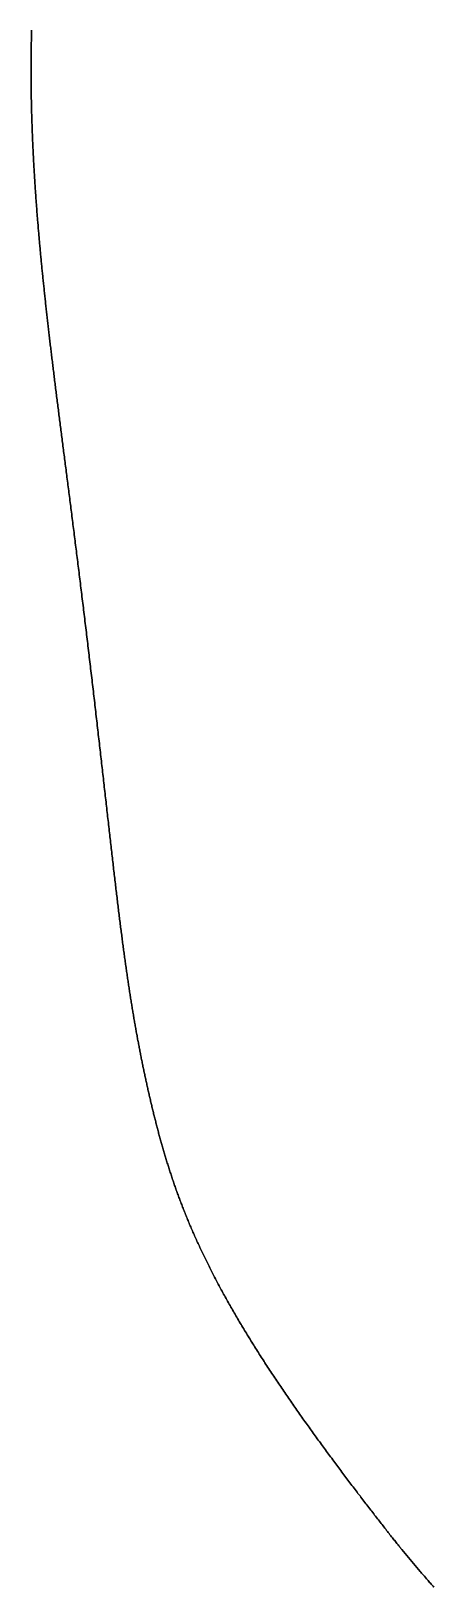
# Model space of a CAD drawing. Header units: inches. Extents: x 130170 to 284068, y 377793 to 804530.
# Drawn here: x 260296.8 to 260310.4, y 748553.9 to 748606.5 of the extents above; entities that cross this region are included whole.
import ezdxf

# ---------------------------------------------------------------- set-up
doc = ezdxf.new("R2010")
doc.units = ezdxf.units.IN
doc.header["$MEASUREMENT"] = 0
doc.layers.add('muni_il', color=7, linetype='Continuous')

msp = doc.modelspace()

# ---------------------------------------------------------------- linework, layer by layer
at = {"layer": 'muni_il'}
for points in [[(260310.389, 748553.91), (260310.359, 748553.944), (260310.33, 748553.978), (260310.301, 748554.011), (260310.273, 748554.043), (260310.245, 748554.075), (260310.218, 748554.106), (260310.191, 748554.137), (260310.165, 748554.167), (260310.14, 748554.197), (260310.115, 748554.226), (260310.09, 748554.254), (260310.066, 748554.282), (260310.043, 748554.309), (260310.019, 748554.337), (260309.996, 748554.363), (260309.974, 748554.39), (260309.951, 748554.416), (260309.929, 748554.442), (260309.306, 748555.181), (260309.275, 748555.219), (260309.258, 748555.24), (260309.239, 748555.263), (260309.22, 748555.286), (260309.2, 748555.311), (260309.179, 748555.338), (260309.157, 748555.365), (260309.134, 748555.393), (260309.111, 748555.422), (260309.087, 748555.453), (260309.062, 748555.484), (260309.037, 748555.515), (260309.011, 748555.548), (260308.985, 748555.581), (260308.958, 748555.615), (260308.93, 748555.65), (260308.902, 748555.685), (260308.874, 748555.721), (260308.845, 748555.758), (260308.816, 748555.795), (260308.787, 748555.832), (260308.757, 748555.87), (260308.728, 748555.908), (260308.697, 748555.946), (260308.667, 748555.986), (260308.636, 748556.025), (260308.605, 748556.065), (260308.574, 748556.105), (260308.543, 748556.145), (260308.511, 748556.185), (260308.479, 748556.226), (260308.448, 748556.267), (260308.416, 748556.308), (260308.383, 748556.35), (260308.351, 748556.392), (260308.319, 748556.434), (260308.286, 748556.476), (260308.254, 748556.518), (260308.221, 748556.56), (260308.188, 748556.603), (260308.155, 748556.646), (260308.122, 748556.689), (260308.089, 748556.732), (260308.056, 748556.775), (260308.022, 748556.818), (260307.989, 748556.862), (260307.956, 748556.906), (260307.922, 748556.949), (260307.889, 748556.993), (260307.855, 748557.037), (260307.821, 748557.082), (260307.788, 748557.126), (260307.754, 748557.17), (260307.72, 748557.215), (260307.686, 748557.259), (260307.652, 748557.304), (260307.618, 748557.349), (260307.584, 748557.394), (260307.55, 748557.439), (260307.516, 748557.484), (260307.482, 748557.529), (260307.448, 748557.575), (260307.414, 748557.62), (260307.379, 748557.666), (260307.345, 748557.711), (260307.311, 748557.757), (260307.276, 748557.803), (260307.242, 748557.849), (260307.207, 748557.895), (260307.173, 748557.941), (260307.138, 748557.987), (260307.104, 748558.033), (260307.069, 748558.08), (260307.035, 748558.126), (260307, 748558.173), (260306.965, 748558.219), (260306.931, 748558.266), (260306.896, 748558.313), (260306.861, 748558.36), (260306.827, 748558.407), (260306.792, 748558.454), (260306.757, 748558.501), (260306.723, 748558.548), (260306.688, 748558.595), (260306.653, 748558.643), (260306.618, 748558.69), (260306.584, 748558.738), (260306.549, 748558.785), (260306.514, 748558.833), (260306.479, 748558.88), (260306.445, 748558.928), (260306.41, 748558.976), (260306.375, 748559.024), (260306.34, 748559.072), (260306.306, 748559.12), (260306.271, 748559.168), (260306.236, 748559.216), (260306.202, 748559.264), (260306.167, 748559.313), (260306.132, 748559.361), (260306.097, 748559.41), (260306.063, 748559.458), (260306.028, 748559.507), (260305.993, 748559.555), (260305.959, 748559.604), (260305.924, 748559.653), (260305.89, 748559.701), (260305.855, 748559.75), (260305.821, 748559.799), (260305.786, 748559.848), (260305.752, 748559.897), (260305.717, 748559.946), (260305.683, 748559.995), (260305.649, 748560.044), (260305.614, 748560.093), (260305.58, 748560.143), (260305.546, 748560.192), (260305.512, 748560.241), (260305.478, 748560.291), (260305.444, 748560.34), (260305.409, 748560.39), (260305.375, 748560.439), (260305.341, 748560.489), (260305.308, 748560.539), (260305.274, 748560.588), (260305.24, 748560.638), (260305.206, 748560.688), (260305.173, 748560.738), (260305.139, 748560.787), (260305.105, 748560.837), (260305.072, 748560.887), (260305.038, 748560.937), (260305.005, 748560.987), (260304.972, 748561.037), (260304.939, 748561.087), (260304.905, 748561.137), (260304.872, 748561.187), (260304.839, 748561.237), (260304.806, 748561.287), (260304.774, 748561.337), (260304.741, 748561.387), (260304.708, 748561.437), (260304.675, 748561.488), (260304.643, 748561.538), (260304.611, 748561.588), (260304.578, 748561.638), (260304.546, 748561.688), (260304.514, 748561.738), (260304.482, 748561.788), (260304.45, 748561.839), (260304.418, 748561.889), (260304.387, 748561.939), (260304.355, 748561.989), (260304.324, 748562.039), (260304.292, 748562.089), (260304.261, 748562.139), (260304.23, 748562.189), (260304.199, 748562.239), (260304.168, 748562.289), (260304.137, 748562.339), (260304.106, 748562.389), (260304.076, 748562.439), (260304.045, 748562.489), (260304.015, 748562.538), (260303.985, 748562.588), (260303.955, 748562.638), (260303.925, 748562.688), (260303.895, 748562.737), (260303.865, 748562.787), (260303.836, 748562.836), (260303.806, 748562.886), (260303.777, 748562.935), (260303.748, 748562.985), (260303.719, 748563.034), (260303.69, 748563.083), (260303.662, 748563.132), (260303.633, 748563.181), (260303.605, 748563.23), (260303.577, 748563.279), (260303.549, 748563.328), (260303.521, 748563.377), (260303.493, 748563.426), (260303.466, 748563.475), (260303.438, 748563.523), (260303.411, 748563.572), (260303.384, 748563.62), (260303.357, 748563.668), (260303.33, 748563.717), (260303.303, 748563.765), (260303.277, 748563.813), (260303.251, 748563.861), (260303.224, 748563.909), (260303.198, 748563.956), (260303.173, 748564.004), (260303.147, 748564.052), (260303.121, 748564.099), (260303.096, 748564.147), (260303.071, 748564.194), (260303.046, 748564.241), (260303.021, 748564.288), (260302.996, 748564.335), (260302.972, 748564.382), (260302.948, 748564.429), (260302.923, 748564.476), (260302.899, 748564.522), (260302.876, 748564.569), (260302.852, 748564.615), (260302.828, 748564.661), (260302.805, 748564.707), (260302.782, 748564.753), (260302.759, 748564.799), (260302.736, 748564.845), (260302.714, 748564.891), (260302.691, 748564.936), (260302.669, 748564.982), (260302.647, 748565.027), (260302.625, 748565.072), (260302.603, 748565.118), (260302.581, 748565.163), (260302.56, 748565.207), (260302.538, 748565.252), (260302.517, 748565.297), (260302.496, 748565.342), (260302.475, 748565.386), (260302.455, 748565.43), (260302.434, 748565.475), (260302.414, 748565.519), (260302.394, 748565.563), (260302.374, 748565.607), (260302.354, 748565.651), (260302.334, 748565.694), (260302.314, 748565.738), (260302.295, 748565.782), (260302.276, 748565.825), (260302.257, 748565.868), (260302.238, 748565.911), (260302.219, 748565.955), (260302.2, 748565.998), (260302.182, 748566.04), (260302.163, 748566.083), (260302.145, 748566.126), (260302.127, 748566.169), (260302.109, 748566.211), (260302.091, 748566.253), (260302.074, 748566.296), (260302.056, 748566.338), (260302.039, 748566.38), (260302.022, 748566.422), (260302.005, 748566.464), (260301.988, 748566.506), (260301.971, 748566.548), (260301.954, 748566.589), (260301.938, 748566.631), (260301.921, 748566.672), (260301.905, 748566.714), (260301.889, 748566.755), (260301.873, 748566.797), (260301.857, 748566.838), (260301.841, 748566.879), (260301.826, 748566.92), (260301.81, 748566.961), (260301.795, 748567.002), (260301.78, 748567.043), (260301.765, 748567.083), (260301.749, 748567.124), (260301.735, 748567.164), (260301.72, 748567.205), (260301.705, 748567.246), (260301.691, 748567.286), (260301.676, 748567.326), (260301.662, 748567.367), (260301.648, 748567.407), (260301.633, 748567.447), (260301.619, 748567.487), (260301.605, 748567.527), (260301.592, 748567.567), (260301.578, 748567.607), (260301.564, 748567.647), (260301.551, 748567.687), (260301.537, 748567.727), (260301.524, 748567.766), (260301.511, 748567.806), (260301.498, 748567.846), (260301.485, 748567.885), (260301.472, 748567.925), (260301.459, 748567.965), (260301.446, 748568.004), (260301.433, 748568.043), (260301.421, 748568.083), (260301.408, 748568.122), (260301.396, 748568.162), (260301.384, 748568.201), (260301.371, 748568.24), (260301.359, 748568.279), (260301.347, 748568.319), (260301.335, 748568.358), (260301.323, 748568.397), (260301.311, 748568.436), (260301.3, 748568.475), (260301.288, 748568.514), (260301.276, 748568.553), (260301.265, 748568.592), (260301.253, 748568.631), (260301.242, 748568.67), (260301.23, 748568.709), (260301.219, 748568.748), (260301.208, 748568.787), (260301.197, 748568.826), (260301.186, 748568.865), (260301.175, 748568.904), (260301.164, 748568.942), (260301.153, 748568.981), (260301.142, 748569.02), (260301.131, 748569.059), (260301.121, 748569.098), (260301.11, 748569.136), (260301.099, 748569.175), (260301.089, 748569.214), (260301.078, 748569.253), (260301.068, 748569.291), (260301.058, 748569.33), (260301.047, 748569.369), (260301.037, 748569.408), (260301.027, 748569.446), (260301.017, 748569.485), (260301.007, 748569.524), (260300.997, 748569.563), (260300.987, 748569.601), (260300.977, 748569.64), (260300.967, 748569.679), (260300.957, 748569.717), (260300.947, 748569.756), (260300.938, 748569.795), (260300.928, 748569.833), (260300.918, 748569.872), (260300.909, 748569.911), (260300.899, 748569.95), (260300.889, 748569.988), (260300.88, 748570.027), (260300.87, 748570.066), (260300.861, 748570.104), (260300.852, 748570.143), (260300.843, 748570.182), (260300.833, 748570.221), (260300.824, 748570.26), (260300.815, 748570.298), (260300.806, 748570.337), (260300.797, 748570.376), (260300.787, 748570.415), (260300.778, 748570.454), (260300.77, 748570.492), (260300.761, 748570.531), (260300.752, 748570.57), (260300.743, 748570.609), (260300.734, 748570.648), (260300.725, 748570.687), (260300.716, 748570.726), (260300.708, 748570.765), (260300.699, 748570.804), (260300.69, 748570.843), (260300.682, 748570.882), (260300.673, 748570.921), (260300.665, 748570.96), (260300.656, 748570.999), (260300.648, 748571.038), (260300.639, 748571.077), (260300.631, 748571.116), (260300.622, 748571.155), (260300.614, 748571.194), (260300.605, 748571.234), (260300.597, 748571.273), (260300.589, 748571.312), (260300.581, 748571.351), (260300.572, 748571.391), (260300.564, 748571.43), (260300.556, 748571.469), (260300.548, 748571.509), (260300.54, 748571.548), (260300.532, 748571.588), (260300.524, 748571.627), (260300.516, 748571.667), (260300.508, 748571.706), (260300.5, 748571.746), (260300.492, 748571.786), (260300.484, 748571.825), (260300.476, 748571.865), (260300.468, 748571.905), (260300.46, 748571.945), (260300.453, 748571.985), (260300.445, 748572.024), (260300.437, 748572.064), (260300.429, 748572.104), (260300.422, 748572.145), (260300.414, 748572.185), (260300.406, 748572.225), (260300.399, 748572.265), (260300.391, 748572.305), (260300.383, 748572.346), (260300.376, 748572.386), (260300.368, 748572.427), (260300.361, 748572.467), (260300.353, 748572.508), (260300.346, 748572.548), (260300.338, 748572.589), (260300.331, 748572.63), (260300.323, 748572.671), (260300.316, 748572.712), (260300.309, 748572.753), (260300.301, 748572.794), (260300.294, 748572.835), (260300.287, 748572.876), (260300.28, 748572.918), (260300.272, 748572.959), (260300.265, 748573.001), (260300.258, 748573.042), (260300.251, 748573.084), (260300.243, 748573.126), (260300.236, 748573.168), (260300.229, 748573.21), (260300.222, 748573.252), (260300.215, 748573.294), (260300.208, 748573.336), (260300.201, 748573.379), (260300.194, 748573.421), (260300.187, 748573.464), (260300.18, 748573.507), (260300.173, 748573.55), (260300.166, 748573.593), (260300.159, 748573.636), (260300.152, 748573.679), (260300.145, 748573.722), (260300.138, 748573.766), (260300.131, 748573.809), (260300.124, 748573.853), (260300.117, 748573.897), (260300.11, 748573.941), (260300.103, 748573.985), (260300.096, 748574.029), (260300.089, 748574.074), (260300.083, 748574.118), (260300.076, 748574.163), (260300.069, 748574.208), (260300.062, 748574.253), (260300.055, 748574.298), (260300.049, 748574.343), (260300.042, 748574.389), (260300.035, 748574.434), (260300.028, 748574.48), (260300.022, 748574.526), (260300.015, 748574.573), (260300.008, 748574.619), (260300.001, 748574.666), (260299.995, 748574.712), (260299.988, 748574.759), (260299.981, 748574.806), (260299.974, 748574.853), (260299.968, 748574.901), (260299.961, 748574.949), (260299.954, 748574.996), (260299.947, 748575.044), (260299.941, 748575.093), (260299.934, 748575.141), (260299.927, 748575.19), (260299.921, 748575.239), (260299.914, 748575.288), (260299.907, 748575.337), (260299.901, 748575.386), (260299.894, 748575.436), (260299.887, 748575.486), (260299.88, 748575.536), (260299.874, 748575.587), (260299.867, 748575.637), (260299.86, 748575.688), (260299.854, 748575.739), (260299.847, 748575.79), (260299.84, 748575.842), (260299.833, 748575.893), (260299.827, 748575.945), (260299.82, 748575.998), (260299.813, 748576.05), (260299.806, 748576.103), (260299.8, 748576.156), (260299.793, 748576.209), (260299.786, 748576.262), (260299.779, 748576.316), (260299.773, 748576.37), (260299.766, 748576.424), (260299.759, 748576.478), (260299.752, 748576.533), (260299.745, 748576.588), (260299.739, 748576.643), (260299.732, 748576.699), (260299.725, 748576.755), (260299.718, 748576.811), (260299.711, 748576.867), (260299.704, 748576.923), (260299.697, 748576.98), (260299.69, 748577.037), (260299.684, 748577.094), (260299.676, 748577.152), (260299.67, 748577.21), (260299.663, 748577.268), (260299.656, 748577.326), (260299.649, 748577.385), (260299.642, 748577.444), (260299.635, 748577.503), (260299.628, 748577.563), (260299.62, 748577.622), (260299.613, 748577.682), (260299.606, 748577.743), (260299.599, 748577.803), (260299.592, 748577.864), (260299.585, 748577.925), (260299.578, 748577.987), (260299.571, 748578.048), (260299.563, 748578.11), (260299.556, 748578.172), (260299.549, 748578.235), (260299.542, 748578.298), (260299.534, 748578.361), (260299.527, 748578.424), (260299.519, 748578.487), (260299.512, 748578.551), (260299.505, 748578.615), (260299.497, 748578.68), (260299.49, 748578.744), (260299.483, 748578.809), (260299.475, 748578.874), (260299.468, 748578.94), (260299.46, 748579.005), (260299.453, 748579.071), (260299.445, 748579.137), (260299.437, 748579.204), (260299.43, 748579.27), (260299.422, 748579.337), (260299.415, 748579.405), (260299.407, 748579.472), (260299.399, 748579.54), (260299.391, 748579.608), (260299.384, 748579.676), (260299.376, 748579.744), (260299.368, 748579.813), (260299.36, 748579.882), (260299.353, 748579.951), (260299.345, 748580.02), (260299.337, 748580.09), (260299.329, 748580.16), (260299.321, 748580.23), (260299.313, 748580.3), (260299.305, 748580.37), (260299.297, 748580.441), (260299.289, 748580.512), (260299.281, 748580.583), (260299.273, 748580.654), (260299.265, 748580.726), (260299.257, 748580.798), (260299.249, 748580.87), (260299.24, 748580.942), (260299.232, 748581.014), (260299.224, 748581.087), (260299.216, 748581.159), (260299.207, 748581.232), (260299.199, 748581.305), (260299.191, 748581.378), (260299.182, 748581.452), (260299.174, 748581.525), (260299.166, 748581.599), (260299.157, 748581.673), (260299.149, 748581.747), (260299.14, 748581.821), (260299.132, 748581.896), (260299.123, 748581.97), (260299.115, 748582.045), (260299.106, 748582.12), (260299.098, 748582.194), (260299.089, 748582.27), (260299.081, 748582.345), (260299.072, 748582.42), (260299.063, 748582.495), (260299.055, 748582.571), (260299.046, 748582.647), (260299.037, 748582.722), (260299.029, 748582.798), (260299.02, 748582.874), (260299.011, 748582.95), (260299.002, 748583.026), (260298.994, 748583.103), (260298.985, 748583.179), (260298.976, 748583.255), (260298.967, 748583.332), (260298.958, 748583.408), (260298.95, 748583.485), (260298.941, 748583.562), (260298.932, 748583.638), (260298.923, 748583.715), (260298.914, 748583.792), (260298.905, 748583.869), (260298.896, 748583.945), (260298.887, 748584.022), (260298.878, 748584.099), (260298.869, 748584.176), (260298.86, 748584.253), (260298.851, 748584.33), (260298.842, 748584.408), (260298.833, 748584.485), (260298.824, 748584.562), (260298.815, 748584.639), (260298.806, 748584.716), (260298.797, 748584.793), (260298.787, 748584.87), (260298.778, 748584.947), (260298.769, 748585.024), (260298.76, 748585.101), (260298.751, 748585.178), (260298.742, 748585.255), (260298.733, 748585.332), (260298.724, 748585.408), (260298.714, 748585.485), (260298.705, 748585.562), (260298.696, 748585.639), (260298.687, 748585.715), (260298.678, 748585.792), (260298.669, 748585.869), (260298.66, 748585.945), (260298.65, 748586.021), (260298.641, 748586.098), (260298.632, 748586.174), (260298.623, 748586.25), (260298.614, 748586.326), (260298.604, 748586.402), (260298.595, 748586.478), (260298.586, 748586.554), (260298.577, 748586.63), (260298.568, 748586.705), (260298.558, 748586.781), (260298.549, 748586.856), (260298.54, 748586.931), (260298.531, 748587.007), (260298.522, 748587.082), (260298.513, 748587.157), (260298.503, 748587.231), (260298.494, 748587.306), (260298.485, 748587.381), (260298.476, 748587.455), (260298.467, 748587.529), (260298.458, 748587.603), (260298.449, 748587.678), (260298.44, 748587.751), (260298.43, 748587.825), (260298.421, 748587.899), (260298.412, 748587.972), (260298.403, 748588.045), (260298.394, 748588.119), (260298.385, 748588.191), (260298.376, 748588.264), (260298.367, 748588.337), (260298.358, 748588.409), (260298.349, 748588.482), (260298.34, 748588.554), (260298.331, 748588.626), (260298.322, 748588.698), (260298.313, 748588.769), (260298.304, 748588.841), (260298.295, 748588.912), (260298.286, 748588.983), (260298.277, 748589.054), (260298.268, 748589.125), (260298.259, 748589.195), (260298.251, 748589.265), (260298.242, 748589.335), (260298.233, 748589.406), (260298.224, 748589.475), (260298.215, 748589.545), (260298.207, 748589.614), (260298.198, 748589.683), (260298.189, 748589.752), (260298.18, 748589.821), (260298.172, 748589.89), (260298.163, 748589.958), (260298.154, 748590.026), (260298.146, 748590.095), (260298.137, 748590.162), (260298.128, 748590.23), (260298.12, 748590.297), (260298.111, 748590.364), (260298.103, 748590.432), (260298.094, 748590.498), (260298.086, 748590.565), (260298.077, 748590.631), (260298.069, 748590.698), (260298.06, 748590.763), (260298.052, 748590.829), (260298.043, 748590.895), (260298.035, 748590.96), (260298.027, 748591.025), (260298.018, 748591.09), (260298.01, 748591.155), (260298.002, 748591.219), (260297.994, 748591.284), (260297.985, 748591.348), (260297.977, 748591.412), (260297.969, 748591.476), (260297.961, 748591.539), (260297.953, 748591.602), (260297.944, 748591.666), (260297.936, 748591.729), (260297.928, 748591.791), (260297.92, 748591.854), (260297.912, 748591.916), (260297.904, 748591.978), (260297.896, 748592.04), (260297.889, 748592.102), (260297.881, 748592.163), (260297.873, 748592.224), (260297.865, 748592.286), (260297.857, 748592.346), (260297.849, 748592.407), (260297.842, 748592.468), (260297.834, 748592.528), (260297.826, 748592.588), (260297.818, 748592.648), (260297.811, 748592.708), (260297.803, 748592.767), (260297.795, 748592.827), (260297.788, 748592.886), (260297.78, 748592.945), (260297.773, 748593.003), (260297.765, 748593.062), (260297.758, 748593.12), (260297.75, 748593.179), (260297.743, 748593.237), (260297.736, 748593.295), (260297.728, 748593.352), (260297.721, 748593.41), (260297.714, 748593.467), (260297.706, 748593.524), (260297.699, 748593.581), (260297.692, 748593.638), (260297.685, 748593.694), (260297.678, 748593.751), (260297.67, 748593.807), (260297.663, 748593.863), (260297.656, 748593.919), (260297.649, 748593.975), (260297.642, 748594.031), (260297.635, 748594.086), (260297.628, 748594.141), (260297.621, 748594.197), (260297.614, 748594.251), (260297.607, 748594.306), (260297.601, 748594.361), (260297.594, 748594.415), (260297.587, 748594.47), (260297.58, 748594.524), (260297.573, 748594.578), (260297.567, 748594.632), (260297.56, 748594.686), (260297.554, 748594.739), (260297.547, 748594.793), (260297.54, 748594.846), (260297.534, 748594.899), (260297.527, 748594.952), (260297.521, 748595.005), (260297.514, 748595.058), (260297.508, 748595.111), (260297.501, 748595.163), (260297.495, 748595.216), (260297.489, 748595.268), (260297.482, 748595.32), (260297.476, 748595.372), (260297.47, 748595.424), (260297.463, 748595.476), (260297.457, 748595.527), (260297.451, 748595.579), (260297.445, 748595.63), (260297.439, 748595.681), (260297.433, 748595.732), (260297.426, 748595.784), (260297.42, 748595.834), (260297.414, 748595.885), (260297.408, 748595.936), (260297.402, 748595.987), (260297.396, 748596.037), (260297.39, 748596.088), (260297.384, 748596.138), (260297.379, 748596.188), (260297.373, 748596.238), (260297.367, 748596.288), (260297.361, 748596.338), (260297.355, 748596.388), (260297.35, 748596.438), (260297.344, 748596.487), (260297.338, 748596.537), (260297.333, 748596.586), (260297.327, 748596.636), (260297.321, 748596.685), (260297.316, 748596.734), (260297.31, 748596.783), (260297.305, 748596.832), (260297.299, 748596.881), (260297.294, 748596.93), (260297.288, 748596.979), (260297.283, 748597.027), (260297.277, 748597.076), (260297.272, 748597.125), (260297.267, 748597.173), (260297.261, 748597.222), (260297.256, 748597.27), (260297.251, 748597.318), (260297.246, 748597.367), (260297.24, 748597.415), (260297.235, 748597.463), (260297.23, 748597.511), (260297.225, 748597.559), (260297.22, 748597.607), (260297.215, 748597.654), (260297.21, 748597.702), (260297.205, 748597.75), (260297.2, 748597.798), (260297.195, 748597.845), (260297.19, 748597.893), (260297.185, 748597.94), (260297.18, 748597.988), (260297.175, 748598.035), (260297.17, 748598.083), (260297.165, 748598.13), (260297.161, 748598.177), (260297.156, 748598.224), (260297.151, 748598.271), (260297.146, 748598.319), (260297.142, 748598.366), (260297.137, 748598.413), (260297.132, 748598.46), (260297.128, 748598.507), (260297.123, 748598.554), (260297.118, 748598.6), (260297.114, 748598.647), (260297.109, 748598.694), (260297.105, 748598.741), (260297.1, 748598.788), (260297.096, 748598.834), (260297.092, 748598.881), (260297.087, 748598.928), (260297.083, 748598.974), (260297.078, 748599.021), (260297.074, 748599.067), (260297.07, 748599.114), (260297.065, 748599.16), (260297.061, 748599.207), (260297.057, 748599.253), (260297.053, 748599.3), (260297.049, 748599.346), (260297.045, 748599.393), (260297.04, 748599.439), (260297.036, 748599.485), (260297.032, 748599.532), (260297.028, 748599.578), (260297.024, 748599.624), (260297.02, 748599.67), (260297.016, 748599.717), (260297.012, 748599.763), (260297.008, 748599.809), (260297.004, 748599.855), (260297.001, 748599.901), (260296.997, 748599.948), (260296.993, 748599.994), (260296.989, 748600.04), (260296.985, 748600.086), (260296.982, 748600.132), (260296.978, 748600.178), (260296.974, 748600.225), (260296.971, 748600.271), (260296.967, 748600.317), (260296.963, 748600.363), (260296.96, 748600.409), (260296.956, 748600.455), (260296.953, 748600.501), (260296.949, 748600.547), (260296.946, 748600.593), (260296.942, 748600.639), (260296.939, 748600.685), (260296.936, 748600.731), (260296.932, 748600.778), (260296.929, 748600.824), (260296.926, 748600.87), (260296.922, 748600.916), (260296.919, 748600.962), (260296.916, 748601.008), (260296.913, 748601.054), (260296.91, 748601.1), (260296.906, 748601.146), (260296.903, 748601.192), (260296.9, 748601.238), (260296.897, 748601.284), (260296.894, 748601.331), (260296.891, 748601.377), (260296.888, 748601.423), (260296.885, 748601.469), (260296.882, 748601.515), (260296.879, 748601.562), (260296.877, 748601.608), (260296.874, 748601.654), (260296.871, 748601.7), (260296.868, 748601.746), (260296.866, 748601.793), (260296.863, 748601.839), (260296.86, 748601.885), (260296.858, 748601.932), (260296.855, 748601.978), (260296.852, 748602.024), (260296.85, 748602.071), (260296.847, 748602.117), (260296.845, 748602.163), (260296.842, 748602.21), (260296.84, 748602.257), (260296.838, 748602.303), (260296.835, 748602.35), (260296.833, 748602.396), (260296.831, 748602.443), (260296.829, 748602.489), (260296.826, 748602.536), (260296.824, 748602.583), (260296.822, 748602.629), (260296.82, 748602.676), (260296.818, 748602.723), (260296.816, 748602.77), (260296.814, 748602.817), (260296.812, 748602.864), (260296.81, 748602.91), (260296.808, 748602.957), (260296.806, 748603.004), (260296.804, 748603.052), (260296.802, 748603.099), (260296.801, 748603.146), (260296.799, 748603.193), (260296.797, 748603.24), (260296.796, 748603.287), (260296.794, 748603.335), (260296.792, 748603.382), (260296.791, 748603.43), (260296.789, 748603.477), (260296.788, 748603.525), (260296.786, 748603.572), (260296.785, 748603.62), (260296.784, 748603.668), (260296.782, 748603.715), (260296.781, 748603.763), (260296.78, 748603.811), (260296.779, 748603.859), (260296.778, 748603.907), (260296.776, 748603.955), (260296.775, 748604.003), (260296.774, 748604.051), (260296.773, 748604.1), (260296.772, 748604.148), (260296.771, 748604.196), (260296.771, 748604.245), (260296.77, 748604.293), (260296.769, 748604.342), (260296.768, 748604.391), (260296.768, 748604.439), (260296.767, 748604.488), (260296.766, 748604.537), (260296.766, 748604.586), (260296.765, 748604.635), (260296.765, 748604.684), (260296.765, 748604.734), (260296.764, 748604.783), (260296.764, 748604.832), (260296.764, 748604.882), (260296.763, 748604.932), (260296.763, 748604.981), (260296.763, 748605.031), (260296.763, 748605.081), (260296.763, 748605.131), (260296.763, 748605.181), (260296.763, 748605.231), (260296.763, 748605.282), (260296.763, 748605.332), (260296.763, 748605.383), (260296.764, 748605.433), (260296.764, 748605.484), (260296.764, 748605.535), (260296.765, 748605.586), (260296.765, 748605.637), (260296.766, 748605.688), (260296.766, 748605.739), (260296.767, 748605.791), (260296.767, 748605.842), (260296.768, 748605.894), (260296.769, 748605.946), (260296.77, 748605.997), (260296.77, 748606.049), (260296.771, 748606.102), (260296.772, 748606.154), (260296.773, 748606.206), (260296.774, 748606.259), (260296.776, 748606.312), (260296.777, 748606.364), (260296.778, 748606.417), (260296.779, 748606.47), (260296.781, 748606.524)], [(260296.781, 748606.524), (260296.779, 748606.47), (260296.778, 748606.417), (260296.777, 748606.364), (260296.776, 748606.312), (260296.774, 748606.259), (260296.773, 748606.206), (260296.772, 748606.154), (260296.771, 748606.102), (260296.77, 748606.049), (260296.77, 748605.997), (260296.769, 748605.946), (260296.768, 748605.894), (260296.767, 748605.842), (260296.767, 748605.791), (260296.766, 748605.739), (260296.766, 748605.688), (260296.765, 748605.637), (260296.765, 748605.586), (260296.764, 748605.535), (260296.764, 748605.484), (260296.764, 748605.433), (260296.763, 748605.383), (260296.763, 748605.332), (260296.763, 748605.282), (260296.763, 748605.231), (260296.763, 748605.181), (260296.763, 748605.131), (260296.763, 748605.081), (260296.763, 748605.031), (260296.763, 748604.981), (260296.763, 748604.932), (260296.764, 748604.882), (260296.764, 748604.832), (260296.764, 748604.783), (260296.765, 748604.734), (260296.765, 748604.684), (260296.765, 748604.635), (260296.766, 748604.586), (260296.766, 748604.537), (260296.767, 748604.488), (260296.768, 748604.439), (260296.768, 748604.391), (260296.769, 748604.342), (260296.77, 748604.293), (260296.771, 748604.245), (260296.771, 748604.196), (260296.772, 748604.148), (260296.773, 748604.1), (260296.774, 748604.051), (260296.775, 748604.003), (260296.776, 748603.955), (260296.778, 748603.907), (260296.779, 748603.859), (260296.78, 748603.811), (260296.781, 748603.763), (260296.782, 748603.715), (260296.784, 748603.668), (260296.785, 748603.62), (260296.786, 748603.572), (260296.788, 748603.525), (260296.789, 748603.477), (260296.791, 748603.43), (260296.792, 748603.382), (260296.794, 748603.335), (260296.796, 748603.287), (260296.797, 748603.24), (260296.799, 748603.193), (260296.801, 748603.146), (260296.802, 748603.099), (260296.804, 748603.052), (260296.806, 748603.004), (260296.808, 748602.957), (260296.81, 748602.91), (260296.812, 748602.864), (260296.814, 748602.817), (260296.816, 748602.77), (260296.818, 748602.723), (260296.82, 748602.676), (260296.822, 748602.629), (260296.824, 748602.583), (260296.826, 748602.536), (260296.829, 748602.489), (260296.831, 748602.443), (260296.833, 748602.396), (260296.835, 748602.35), (260296.838, 748602.303), (260296.84, 748602.257), (260296.842, 748602.21), (260296.845, 748602.163), (260296.847, 748602.117), (260296.85, 748602.071), (260296.852, 748602.024), (260296.855, 748601.978), (260296.858, 748601.932), (260296.86, 748601.885), (260296.863, 748601.839), (260296.866, 748601.793), (260296.868, 748601.746), (260296.871, 748601.7), (260296.874, 748601.654), (260296.877, 748601.608), (260296.879, 748601.562), (260296.882, 748601.515), (260296.885, 748601.469), (260296.888, 748601.423), (260296.891, 748601.377), (260296.894, 748601.331), (260296.897, 748601.284), (260296.9, 748601.238), (260296.903, 748601.192), (260296.906, 748601.146), (260296.91, 748601.1), (260296.913, 748601.054), (260296.916, 748601.008), (260296.919, 748600.962), (260296.922, 748600.916), (260296.926, 748600.87), (260296.929, 748600.824), (260296.932, 748600.778), (260296.936, 748600.731), (260296.939, 748600.685), (260296.942, 748600.639), (260296.946, 748600.593), (260296.949, 748600.547), (260296.953, 748600.501), (260296.956, 748600.455), (260296.96, 748600.409), (260296.963, 748600.363), (260296.967, 748600.317), (260296.971, 748600.271), (260296.974, 748600.225), (260296.978, 748600.178), (260296.982, 748600.132), (260296.985, 748600.086), (260296.989, 748600.04), (260296.993, 748599.994), (260296.997, 748599.948), (260297.001, 748599.901), (260297.004, 748599.855), (260297.008, 748599.809), (260297.012, 748599.763), (260297.016, 748599.717), (260297.02, 748599.67), (260297.024, 748599.624), (260297.028, 748599.578), (260297.032, 748599.532), (260297.036, 748599.485), (260297.04, 748599.439), (260297.045, 748599.393), (260297.049, 748599.346), (260297.053, 748599.3), (260297.057, 748599.253), (260297.061, 748599.207), (260297.065, 748599.16), (260297.07, 748599.114), (260297.074, 748599.067), (260297.078, 748599.021), (260297.083, 748598.974), (260297.087, 748598.928), (260297.092, 748598.881), (260297.096, 748598.834), (260297.1, 748598.788), (260297.105, 748598.741), (260297.109, 748598.694), (260297.114, 748598.647), (260297.118, 748598.6), (260297.123, 748598.554), (260297.128, 748598.507), (260297.132, 748598.46), (260297.137, 748598.413), (260297.142, 748598.366), (260297.146, 748598.319), (260297.151, 748598.271), (260297.156, 748598.224), (260297.161, 748598.177), (260297.165, 748598.13), (260297.17, 748598.083), (260297.175, 748598.035), (260297.18, 748597.988), (260297.185, 748597.94), (260297.19, 748597.893), (260297.195, 748597.845), (260297.2, 748597.798), (260297.205, 748597.75), (260297.21, 748597.702), (260297.215, 748597.654), (260297.22, 748597.607), (260297.225, 748597.559), (260297.23, 748597.511), (260297.235, 748597.463), (260297.24, 748597.415), (260297.246, 748597.367), (260297.251, 748597.318), (260297.256, 748597.27), (260297.261, 748597.222), (260297.267, 748597.173), (260297.272, 748597.125), (260297.277, 748597.076), (260297.283, 748597.027), (260297.288, 748596.979), (260297.294, 748596.93), (260297.299, 748596.881), (260297.305, 748596.832), (260297.31, 748596.783), (260297.316, 748596.734), (260297.321, 748596.685), (260297.327, 748596.636), (260297.333, 748596.586), (260297.338, 748596.537), (260297.344, 748596.487), (260297.35, 748596.438), (260297.355, 748596.388), (260297.361, 748596.338), (260297.367, 748596.288), (260297.373, 748596.238), (260297.379, 748596.188), (260297.384, 748596.138), (260297.39, 748596.088), (260297.396, 748596.037), (260297.402, 748595.987), (260297.408, 748595.936), (260297.414, 748595.885), (260297.42, 748595.834), (260297.426, 748595.784), (260297.433, 748595.732), (260297.439, 748595.681), (260297.445, 748595.63), (260297.451, 748595.579), (260297.457, 748595.527), (260297.463, 748595.476), (260297.47, 748595.424), (260297.476, 748595.372), (260297.482, 748595.32), (260297.489, 748595.268), (260297.495, 748595.216), (260297.501, 748595.163), (260297.508, 748595.111), (260297.514, 748595.058), (260297.521, 748595.005), (260297.527, 748594.952), (260297.534, 748594.899), (260297.54, 748594.846), (260297.547, 748594.793), (260297.554, 748594.739), (260297.56, 748594.686), (260297.567, 748594.632), (260297.573, 748594.578), (260297.58, 748594.524), (260297.587, 748594.47), (260297.594, 748594.415), (260297.601, 748594.361), (260297.607, 748594.306), (260297.614, 748594.251), (260297.621, 748594.197), (260297.628, 748594.141), (260297.635, 748594.086), (260297.642, 748594.031), (260297.649, 748593.975), (260297.656, 748593.919), (260297.663, 748593.863), (260297.67, 748593.807), (260297.678, 748593.751), (260297.685, 748593.694), (260297.692, 748593.638), (260297.699, 748593.581), (260297.706, 748593.524), (260297.714, 748593.467), (260297.721, 748593.41), (260297.728, 748593.352), (260297.736, 748593.295), (260297.743, 748593.237), (260297.75, 748593.179), (260297.758, 748593.12), (260297.765, 748593.062), (260297.773, 748593.003), (260297.78, 748592.945), (260297.788, 748592.886), (260297.795, 748592.827), (260297.803, 748592.767), (260297.811, 748592.708), (260297.818, 748592.648), (260297.826, 748592.588), (260297.834, 748592.528), (260297.842, 748592.468), (260297.849, 748592.407), (260297.857, 748592.346), (260297.865, 748592.286), (260297.873, 748592.224), (260297.881, 748592.163), (260297.889, 748592.102), (260297.896, 748592.04), (260297.904, 748591.978), (260297.912, 748591.916), (260297.92, 748591.854), (260297.928, 748591.791), (260297.936, 748591.729), (260297.944, 748591.666), (260297.953, 748591.602), (260297.961, 748591.539), (260297.969, 748591.476), (260297.977, 748591.412), (260297.985, 748591.348), (260297.994, 748591.284), (260298.002, 748591.219), (260298.01, 748591.155), (260298.018, 748591.09), (260298.027, 748591.025), (260298.035, 748590.96), (260298.043, 748590.895), (260298.052, 748590.829), (260298.06, 748590.763), (260298.069, 748590.698), (260298.077, 748590.631), (260298.086, 748590.565), (260298.094, 748590.498), (260298.103, 748590.432), (260298.111, 748590.364), (260298.12, 748590.297), (260298.128, 748590.23), (260298.137, 748590.162), (260298.146, 748590.095), (260298.154, 748590.026), (260298.163, 748589.958), (260298.172, 748589.89), (260298.18, 748589.821), (260298.189, 748589.752), (260298.198, 748589.683), (260298.207, 748589.614), (260298.215, 748589.545), (260298.224, 748589.475), (260298.233, 748589.406), (260298.242, 748589.335), (260298.251, 748589.265), (260298.259, 748589.195), (260298.268, 748589.125), (260298.277, 748589.054), (260298.286, 748588.983), (260298.295, 748588.912), (260298.304, 748588.841), (260298.313, 748588.769), (260298.322, 748588.698), (260298.331, 748588.626), (260298.34, 748588.554), (260298.349, 748588.482), (260298.358, 748588.409), (260298.367, 748588.337), (260298.376, 748588.264), (260298.385, 748588.191), (260298.394, 748588.119), (260298.403, 748588.045), (260298.412, 748587.972), (260298.421, 748587.899), (260298.43, 748587.825), (260298.44, 748587.751), (260298.449, 748587.678), (260298.458, 748587.603), (260298.467, 748587.529), (260298.476, 748587.455), (260298.485, 748587.381), (260298.494, 748587.306), (260298.503, 748587.231), (260298.513, 748587.157), (260298.522, 748587.082), (260298.531, 748587.007), (260298.54, 748586.931), (260298.549, 748586.856), (260298.558, 748586.781), (260298.568, 748586.705), (260298.577, 748586.63), (260298.586, 748586.554), (260298.595, 748586.478), (260298.604, 748586.402), (260298.614, 748586.326), (260298.623, 748586.25), (260298.632, 748586.174), (260298.641, 748586.098), (260298.65, 748586.021), (260298.66, 748585.945), (260298.669, 748585.869), (260298.678, 748585.792), (260298.687, 748585.715), (260298.696, 748585.639), (260298.705, 748585.562), (260298.714, 748585.485), (260298.724, 748585.408), (260298.733, 748585.332), (260298.742, 748585.255), (260298.751, 748585.178), (260298.76, 748585.101), (260298.769, 748585.024), (260298.778, 748584.947), (260298.787, 748584.87), (260298.797, 748584.793), (260298.806, 748584.716), (260298.815, 748584.639), (260298.824, 748584.562), (260298.833, 748584.485), (260298.842, 748584.408), (260298.851, 748584.33), (260298.86, 748584.253), (260298.869, 748584.176), (260298.878, 748584.099), (260298.887, 748584.022), (260298.896, 748583.945), (260298.905, 748583.869), (260298.914, 748583.792), (260298.923, 748583.715), (260298.932, 748583.638), (260298.941, 748583.562), (260298.95, 748583.485), (260298.958, 748583.408), (260298.967, 748583.332), (260298.976, 748583.255), (260298.985, 748583.179), (260298.994, 748583.103), (260299.002, 748583.026), (260299.011, 748582.95), (260299.02, 748582.874), (260299.029, 748582.798), (260299.037, 748582.722), (260299.046, 748582.647), (260299.055, 748582.571), (260299.063, 748582.495), (260299.072, 748582.42), (260299.081, 748582.345), (260299.089, 748582.27), (260299.098, 748582.194), (260299.106, 748582.12), (260299.115, 748582.045), (260299.123, 748581.97), (260299.132, 748581.896), (260299.14, 748581.821), (260299.149, 748581.747), (260299.157, 748581.673), (260299.166, 748581.599), (260299.174, 748581.525), (260299.182, 748581.452), (260299.191, 748581.378), (260299.199, 748581.305), (260299.207, 748581.232), (260299.216, 748581.159), (260299.224, 748581.087), (260299.232, 748581.014), (260299.24, 748580.942), (260299.249, 748580.87), (260299.257, 748580.798), (260299.265, 748580.726), (260299.273, 748580.654), (260299.281, 748580.583), (260299.289, 748580.512), (260299.297, 748580.441), (260299.305, 748580.37), (260299.313, 748580.3), (260299.321, 748580.23), (260299.329, 748580.16), (260299.337, 748580.09), (260299.345, 748580.02), (260299.353, 748579.951), (260299.36, 748579.882), (260299.368, 748579.813), (260299.376, 748579.744), (260299.384, 748579.676), (260299.391, 748579.608), (260299.399, 748579.54), (260299.407, 748579.472), (260299.415, 748579.405), (260299.422, 748579.337), (260299.43, 748579.27), (260299.437, 748579.204), (260299.445, 748579.137), (260299.453, 748579.071), (260299.46, 748579.005), (260299.468, 748578.94), (260299.475, 748578.874), (260299.483, 748578.809), (260299.49, 748578.744), (260299.497, 748578.68), (260299.505, 748578.615), (260299.512, 748578.551), (260299.519, 748578.487), (260299.527, 748578.424), (260299.534, 748578.361), (260299.542, 748578.298), (260299.549, 748578.235), (260299.556, 748578.172), (260299.563, 748578.11), (260299.571, 748578.048), (260299.578, 748577.987), (260299.585, 748577.925), (260299.592, 748577.864), (260299.599, 748577.803), (260299.606, 748577.743), (260299.613, 748577.682), (260299.62, 748577.622), (260299.628, 748577.563), (260299.635, 748577.503), (260299.642, 748577.444), (260299.649, 748577.385), (260299.656, 748577.326), (260299.663, 748577.268), (260299.67, 748577.21), (260299.676, 748577.152), (260299.684, 748577.094), (260299.69, 748577.037), (260299.697, 748576.98), (260299.704, 748576.923), (260299.711, 748576.867), (260299.718, 748576.811), (260299.725, 748576.755), (260299.732, 748576.699), (260299.739, 748576.643), (260299.745, 748576.588), (260299.752, 748576.533), (260299.759, 748576.478), (260299.766, 748576.424), (260299.773, 748576.37), (260299.779, 748576.316), (260299.786, 748576.262), (260299.793, 748576.209), (260299.8, 748576.156), (260299.806, 748576.103), (260299.813, 748576.05), (260299.82, 748575.998), (260299.827, 748575.945), (260299.833, 748575.893), (260299.84, 748575.842), (260299.847, 748575.79), (260299.854, 748575.739), (260299.86, 748575.688), (260299.867, 748575.637), (260299.874, 748575.587), (260299.88, 748575.536), (260299.887, 748575.486), (260299.894, 748575.436), (260299.901, 748575.386), (260299.907, 748575.337), (260299.914, 748575.288), (260299.921, 748575.239), (260299.927, 748575.19), (260299.934, 748575.141), (260299.941, 748575.093), (260299.947, 748575.044), (260299.954, 748574.996), (260299.961, 748574.949), (260299.968, 748574.901), (260299.974, 748574.853), (260299.981, 748574.806), (260299.988, 748574.759), (260299.995, 748574.712), (260300.001, 748574.666), (260300.008, 748574.619), (260300.015, 748574.573), (260300.022, 748574.526), (260300.028, 748574.48), (260300.035, 748574.434), (260300.042, 748574.389), (260300.049, 748574.343), (260300.055, 748574.298), (260300.062, 748574.253), (260300.069, 748574.208), (260300.076, 748574.163), (260300.083, 748574.118), (260300.089, 748574.074), (260300.096, 748574.029), (260300.103, 748573.985), (260300.11, 748573.941), (260300.117, 748573.897), (260300.124, 748573.853), (260300.131, 748573.809), (260300.138, 748573.766), (260300.145, 748573.722), (260300.152, 748573.679), (260300.159, 748573.636), (260300.166, 748573.593), (260300.173, 748573.55), (260300.18, 748573.507), (260300.187, 748573.464), (260300.194, 748573.421), (260300.201, 748573.379), (260300.208, 748573.336), (260300.215, 748573.294), (260300.222, 748573.252), (260300.229, 748573.21), (260300.236, 748573.168), (260300.243, 748573.126), (260300.251, 748573.084), (260300.258, 748573.042), (260300.265, 748573.001), (260300.272, 748572.959), (260300.28, 748572.918), (260300.287, 748572.876), (260300.294, 748572.835), (260300.301, 748572.794), (260300.309, 748572.753), (260300.316, 748572.712), (260300.323, 748572.671), (260300.331, 748572.63), (260300.338, 748572.589), (260300.346, 748572.548), (260300.353, 748572.508), (260300.361, 748572.467), (260300.368, 748572.427), (260300.376, 748572.386), (260300.383, 748572.346), (260300.391, 748572.305), (260300.399, 748572.265), (260300.406, 748572.225), (260300.414, 748572.185), (260300.422, 748572.145), (260300.429, 748572.104), (260300.437, 748572.064), (260300.445, 748572.024), (260300.453, 748571.985), (260300.46, 748571.945), (260300.468, 748571.905), (260300.476, 748571.865), (260300.484, 748571.825), (260300.492, 748571.786), (260300.5, 748571.746), (260300.508, 748571.706), (260300.516, 748571.667), (260300.524, 748571.627), (260300.532, 748571.588), (260300.54, 748571.548), (260300.548, 748571.509), (260300.556, 748571.469), (260300.564, 748571.43), (260300.572, 748571.391), (260300.581, 748571.351), (260300.589, 748571.312), (260300.597, 748571.273), (260300.605, 748571.234), (260300.614, 748571.194), (260300.622, 748571.155), (260300.631, 748571.116), (260300.639, 748571.077), (260300.648, 748571.038), (260300.656, 748570.999), (260300.665, 748570.96), (260300.673, 748570.921), (260300.682, 748570.882), (260300.69, 748570.843), (260300.699, 748570.804), (260300.708, 748570.765), (260300.716, 748570.726), (260300.725, 748570.687), (260300.734, 748570.648), (260300.743, 748570.609), (260300.752, 748570.57), (260300.761, 748570.531), (260300.77, 748570.492), (260300.778, 748570.454), (260300.787, 748570.415), (260300.797, 748570.376), (260300.806, 748570.337), (260300.815, 748570.298), (260300.824, 748570.26), (260300.833, 748570.221), (260300.843, 748570.182), (260300.852, 748570.143), (260300.861, 748570.104), (260300.87, 748570.066), (260300.88, 748570.027), (260300.889, 748569.988), (260300.899, 748569.95), (260300.909, 748569.911), (260300.918, 748569.872), (260300.928, 748569.833), (260300.938, 748569.795), (260300.947, 748569.756), (260300.957, 748569.717), (260300.967, 748569.679), (260300.977, 748569.64), (260300.987, 748569.601), (260300.997, 748569.563), (260301.007, 748569.524), (260301.017, 748569.485), (260301.027, 748569.446), (260301.037, 748569.408), (260301.047, 748569.369), (260301.058, 748569.33), (260301.068, 748569.291), (260301.078, 748569.253), (260301.089, 748569.214), (260301.099, 748569.175), (260301.11, 748569.136), (260301.121, 748569.098), (260301.131, 748569.059), (260301.142, 748569.02), (260301.153, 748568.981), (260301.164, 748568.942), (260301.175, 748568.904), (260301.186, 748568.865), (260301.197, 748568.826), (260301.208, 748568.787), (260301.219, 748568.748), (260301.23, 748568.709), (260301.242, 748568.67), (260301.253, 748568.631), (260301.265, 748568.592), (260301.276, 748568.553), (260301.288, 748568.514), (260301.3, 748568.475), (260301.311, 748568.436), (260301.323, 748568.397), (260301.335, 748568.358), (260301.347, 748568.319), (260301.359, 748568.279), (260301.371, 748568.24), (260301.384, 748568.201), (260301.396, 748568.162), (260301.408, 748568.122), (260301.421, 748568.083), (260301.433, 748568.043), (260301.446, 748568.004), (260301.459, 748567.965), (260301.472, 748567.925), (260301.485, 748567.885), (260301.498, 748567.846), (260301.511, 748567.806), (260301.524, 748567.766), (260301.537, 748567.727), (260301.551, 748567.687), (260301.564, 748567.647), (260301.578, 748567.607), (260301.592, 748567.567), (260301.605, 748567.527), (260301.619, 748567.487), (260301.633, 748567.447), (260301.648, 748567.407), (260301.662, 748567.367), (260301.676, 748567.326), (260301.691, 748567.286), (260301.705, 748567.246), (260301.72, 748567.205), (260301.735, 748567.164), (260301.749, 748567.124), (260301.765, 748567.083), (260301.78, 748567.043), (260301.795, 748567.002), (260301.81, 748566.961), (260301.826, 748566.92), (260301.841, 748566.879), (260301.857, 748566.838), (260301.873, 748566.797), (260301.889, 748566.755), (260301.905, 748566.714), (260301.921, 748566.672), (260301.938, 748566.631), (260301.954, 748566.589), (260301.971, 748566.548), (260301.988, 748566.506), (260302.005, 748566.464), (260302.022, 748566.422), (260302.039, 748566.38), (260302.056, 748566.338), (260302.074, 748566.296), (260302.091, 748566.253), (260302.109, 748566.211), (260302.127, 748566.169), (260302.145, 748566.126), (260302.163, 748566.083), (260302.182, 748566.04), (260302.2, 748565.998), (260302.219, 748565.955), (260302.238, 748565.911), (260302.257, 748565.868), (260302.276, 748565.825), (260302.295, 748565.782), (260302.314, 748565.738), (260302.334, 748565.694), (260302.354, 748565.651), (260302.374, 748565.607), (260302.394, 748565.563), (260302.414, 748565.519), (260302.434, 748565.475), (260302.455, 748565.43), (260302.475, 748565.386), (260302.496, 748565.342), (260302.517, 748565.297), (260302.538, 748565.252), (260302.56, 748565.207), (260302.581, 748565.163), (260302.603, 748565.118), (260302.625, 748565.072), (260302.647, 748565.027), (260302.669, 748564.982), (260302.691, 748564.936), (260302.714, 748564.891), (260302.736, 748564.845), (260302.759, 748564.799), (260302.782, 748564.753), (260302.805, 748564.707), (260302.828, 748564.661), (260302.852, 748564.615), (260302.876, 748564.569), (260302.899, 748564.522), (260302.923, 748564.476), (260302.948, 748564.429), (260302.972, 748564.382), (260302.996, 748564.335), (260303.021, 748564.288), (260303.046, 748564.241), (260303.071, 748564.194), (260303.096, 748564.147), (260303.121, 748564.099), (260303.147, 748564.052), (260303.173, 748564.004), (260303.198, 748563.956), (260303.224, 748563.909), (260303.251, 748563.861), (260303.277, 748563.813), (260303.303, 748563.765), (260303.33, 748563.717), (260303.357, 748563.668), (260303.384, 748563.62), (260303.411, 748563.572), (260303.438, 748563.523), (260303.466, 748563.475), (260303.493, 748563.426), (260303.521, 748563.377), (260303.549, 748563.328), (260303.577, 748563.279), (260303.605, 748563.23), (260303.633, 748563.181), (260303.662, 748563.132), (260303.69, 748563.083), (260303.719, 748563.034), (260303.748, 748562.985), (260303.777, 748562.935), (260303.806, 748562.886), (260303.836, 748562.836), (260303.865, 748562.787), (260303.895, 748562.737), (260303.925, 748562.688), (260303.955, 748562.638), (260303.985, 748562.588), (260304.015, 748562.538), (260304.045, 748562.489), (260304.076, 748562.439), (260304.106, 748562.389), (260304.137, 748562.339), (260304.168, 748562.289), (260304.199, 748562.239), (260304.23, 748562.189), (260304.261, 748562.139), (260304.292, 748562.089), (260304.324, 748562.039), (260304.355, 748561.989), (260304.387, 748561.939), (260304.418, 748561.889), (260304.45, 748561.839), (260304.482, 748561.788), (260304.514, 748561.738), (260304.546, 748561.688), (260304.578, 748561.638), (260304.611, 748561.588), (260304.643, 748561.538), (260304.675, 748561.488), (260304.708, 748561.437), (260304.741, 748561.387), (260304.774, 748561.337), (260304.806, 748561.287), (260304.839, 748561.237), (260304.872, 748561.187), (260304.905, 748561.137), (260304.939, 748561.087), (260304.972, 748561.037), (260305.005, 748560.987), (260305.038, 748560.937), (260305.072, 748560.887), (260305.105, 748560.837), (260305.139, 748560.787), (260305.173, 748560.738), (260305.206, 748560.688), (260305.24, 748560.638), (260305.274, 748560.588), (260305.308, 748560.539), (260305.341, 748560.489), (260305.375, 748560.439), (260305.409, 748560.39), (260305.444, 748560.34), (260305.478, 748560.291), (260305.512, 748560.241), (260305.546, 748560.192), (260305.58, 748560.143), (260305.614, 748560.093), (260305.649, 748560.044), (260305.683, 748559.995), (260305.717, 748559.946), (260305.752, 748559.897), (260305.786, 748559.848), (260305.821, 748559.799), (260305.855, 748559.75), (260305.89, 748559.701), (260305.924, 748559.653), (260305.959, 748559.604), (260305.993, 748559.555), (260306.028, 748559.507), (260306.063, 748559.458), (260306.097, 748559.41), (260306.132, 748559.361), (260306.167, 748559.313), (260306.202, 748559.264), (260306.236, 748559.216), (260306.271, 748559.168), (260306.306, 748559.12), (260306.34, 748559.072), (260306.375, 748559.024), (260306.41, 748558.976), (260306.445, 748558.928), (260306.479, 748558.88), (260306.514, 748558.833), (260306.549, 748558.785), (260306.584, 748558.738), (260306.618, 748558.69), (260306.653, 748558.643), (260306.688, 748558.595), (260306.723, 748558.548), (260306.757, 748558.501), (260306.792, 748558.454), (260306.827, 748558.407), (260306.861, 748558.36), (260306.896, 748558.313), (260306.931, 748558.266), (260306.965, 748558.219), (260307, 748558.173), (260307.035, 748558.126), (260307.069, 748558.08), (260307.104, 748558.033), (260307.138, 748557.987), (260307.173, 748557.941), (260307.207, 748557.895), (260307.242, 748557.849), (260307.276, 748557.803), (260307.311, 748557.757), (260307.345, 748557.711), (260307.379, 748557.666), (260307.414, 748557.62), (260307.448, 748557.575), (260307.482, 748557.529), (260307.516, 748557.484), (260307.55, 748557.439), (260307.584, 748557.394), (260307.618, 748557.349), (260307.652, 748557.304), (260307.686, 748557.259), (260307.72, 748557.215), (260307.754, 748557.17), (260307.788, 748557.126), (260307.821, 748557.082), (260307.855, 748557.037), (260307.889, 748556.993), (260307.922, 748556.949), (260307.956, 748556.906), (260307.989, 748556.862), (260308.022, 748556.818), (260308.056, 748556.775), (260308.089, 748556.732), (260308.122, 748556.689), (260308.155, 748556.646), (260308.188, 748556.603), (260308.221, 748556.56), (260308.254, 748556.518), (260308.286, 748556.476), (260308.319, 748556.434), (260308.351, 748556.392), (260308.383, 748556.35), (260308.416, 748556.308), (260308.448, 748556.267), (260308.479, 748556.226), (260308.511, 748556.185), (260308.543, 748556.145), (260308.574, 748556.105), (260308.605, 748556.065), (260308.636, 748556.025), (260308.667, 748555.986), (260308.697, 748555.946), (260308.728, 748555.908), (260308.757, 748555.87), (260308.787, 748555.832), (260308.816, 748555.795), (260308.845, 748555.758), (260308.874, 748555.721), (260308.902, 748555.685), (260308.93, 748555.65), (260308.958, 748555.615), (260308.985, 748555.581), (260309.011, 748555.548), (260309.037, 748555.515), (260309.062, 748555.484), (260309.087, 748555.453), (260309.111, 748555.422), (260309.134, 748555.393), (260309.157, 748555.365), (260309.179, 748555.338), (260309.2, 748555.311), (260309.22, 748555.286), (260309.239, 748555.263), (260309.258, 748555.24), (260309.275, 748555.219), (260309.306, 748555.181), (260309.929, 748554.442), (260309.951, 748554.416), (260309.974, 748554.39), (260309.996, 748554.363), (260310.019, 748554.337), (260310.043, 748554.309), (260310.066, 748554.282), (260310.09, 748554.254), (260310.115, 748554.226), (260310.14, 748554.197), (260310.165, 748554.167), (260310.191, 748554.137), (260310.218, 748554.106), (260310.245, 748554.075), (260310.273, 748554.043), (260310.301, 748554.011), (260310.33, 748553.978), (260310.359, 748553.944), (260310.389, 748553.91)]]:
    msp.add_lwpolyline(points, dxfattribs=at)

doc.saveas('drawing.dxf')
